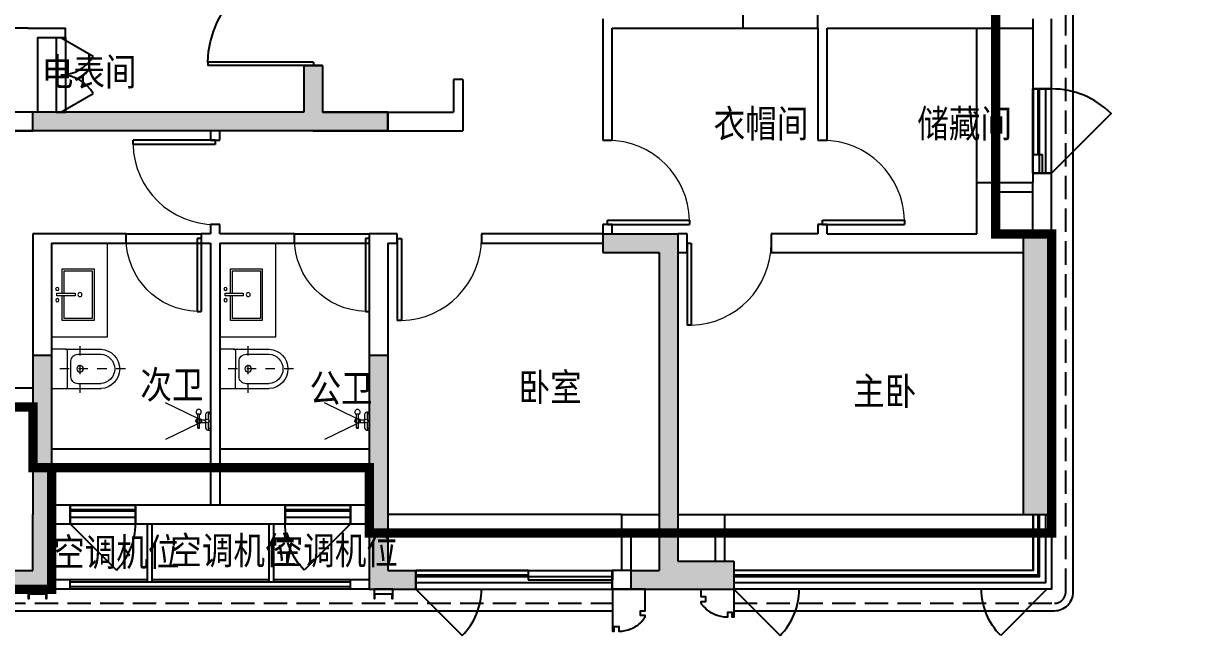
# Model space of a CAD drawing. Extents: x 512858 to 514372, y -232486 to -231710.
# Drawn here: x 513203.12 to 513215.67, y -232148.57 to -232142.03 of the extents above; entities that cross this region are included whole.
import ezdxf

# ---------------------------------------------------------------- set-up
doc = ezdxf.new("R2010")
doc.units = 0
doc.header["$LTSCALE"] = 1000
for name, pattern in [('__DASH', [0.35, 0.25, -0.1]), ('B1+B2户型(2#185报审版）$0$__DASH', [0.35, 0.25, -0.1]), ('B1+B2户型(2#185报审版）$0$DASH', [0.35, 0.25, -0.1]), ('DASH', [0.35, 0.25, -0.1])]:
    doc.linetypes.add(name, pattern=pattern)
doc.layers.get('0').update_dxf_attribs({"color": 252})
for name, color, linetype in [('0-铝板', 253, 'Continuous'), ('2#HXT-标准层$0$A-DOOR', 253, 'Continuous'), ('2#HXT-标准层$0$A-FIRE-DOOR', 253, 'Continuous'), ('2#HXT-标准层$0$A-PATT-COLU', 253, 'Continuous'), ('2#HXT-标准层$0$A-STR-CONC-B', 253, 'Continuous'), ('2#HXT-标准层$0$A-WALL-S', 253, 'Continuous'), ('6#-造型-1F（实施版）金属型材-METAL-S', 253, 'Continuous'), ('A-ANNO-100-TXT', 252, 'Continuous'), ('A-METAL-E', 253, 'Continuous'), ('A-WALL-S', 252, 'Continuous'), ('B1+B2户型(2#185报审版）$0$A-DOOR', 253, 'Continuous'), ('B1+B2户型(2#185报审版）$0$A-FIRE-DOOR', 253, 'Continuous'), ('B1+B2户型(2#185报审版）$0$A-METAL-E', 253, 'Continuous'), ('B1+B2户型(2#185报审版）$0$A-PART-S', 253, 'Continuous'), ('B1+B2户型(2#185报审版）$0$A-PATT-COLU', 253, 'Continuous'), ('B1+B2户型(2#185报审版）$0$A-STR-CONC-B', 253, 'Continuous'), ('B1+B2户型(2#185报审版）$0$A-STR-CONC-E', 253, 'Continuous'), ('B1+B2户型(2#185报审版）$0$A-STR-CONC-H', 253, 'Continuous'), ('B1+B2户型(2#185报审版）$0$A-WALL-S', 253, 'Continuous'), ('B1+B2户型(2#185报审版）$0$A-WINDOW', 253, 'Continuous')]:
    doc.layers.add(name, color=color, linetype=linetype)
for name, color, linetype, lineweight in [('B1+B2户型(2#185报审版）$0$AE-FURN-MOVE', 253, 'Continuous', 20), ('面积-计容-住宅-0.5', 1, 'Continuous', 0), ('面积-计容-住宅-1', 1, 'Continuous', 0)]:
    doc.layers.add(name, color=color, linetype=linetype, lineweight=lineweight)
doc.styles.add('TYDG_02', font='TSSDENG.shx', dxfattribs={"width": 0.8, "bigfont": 'hztxt.shx'})

# ---------------------------------------------------------------- blocks, each defined once
blk = doc.blocks.new('1新175wz')
at = {"layer": 'A-ANNO-100-TXT', "style": 'TYDG_02'}
for s, p in [('电表间', (-143060, -1327519, 0)), ('衣帽间', (-135872, -1328073)), ('储藏间', (-133694, -1328073)), ('次卫', (-142006, -1330865, 0)), ('公卫', (-140196, -1330903, -1)), ('卧室', (-137960, -1330892)), ('主卧', (-134380, -1330934)), ('空调机位', (-142938, -1332655)), ('空调机位', (-141686, -1332638)), ('空调机位', (-140601, -1332638))]:
    blk.add_text(s, height=337.6, dxfattribs=at).set_placement(p)
blk = doc.blocks.new('1新622#HXT-标准层$0$$DorLib2D$00000231')
at = {"color": 0}
for p, q in [((-0.5, 0), (-0.25, 0.433)), ((0.5, 0), (0.25, 0.433))]:
    blk.add_line(p, q, dxfattribs=at)
for centre, start, end in [((-0.5, 0), 0, 60), ((0.5, 0), 120, 180)]:
    blk.add_arc(centre, 0.5, start, end, dxfattribs=at)
blk = doc.blocks.new('1新612#HXT-标准层$0$$DorLib2D$00000225')
at = {"color": 0}
for p, q in [((0.475, -0.0014), (0.475, 0.7521)), ((0.475, 0.7521), (0.5, 0.7521)), ((0.5, -0.0014), (0.5, 0.7521)), ((-0.5, 0), (-0.5, 0.252)), ((-0.475, 0.252), (-0.5, 0.252)), ((-0.475, 0), (-0.475, 0.252)), ((-0.475, 0), (-0.5, 0)), ((0.475, -0.0014), (0.5, -0.0014))]:
    blk.add_line(p, q, dxfattribs=at)
for centre, radius, start, end in [((0.5046, -0.0019), 0.7546, 92.24927, 179.72377), ((-0.5008, 0.0026), 0.2508, 359.78987, 84.09744)]:
    blk.add_arc(centre, radius, start, end, dxfattribs=at)
blk = doc.blocks.new('1新582#HXT-标准层')
at = {"layer": '2#HXT-标准层$0$A-PATT-COLU'}
for points in [[(-140257, -1003871), (-140257, -1004371), (-140157, -1004438), (-140057, -1004371), (-140057, -1003871)], [(-142807, -1004571), (-142807, -1004371), (-143157, -1004371), (-143157, -1004571)], [(-140157, -1004438), (-140257, -1004371), (-142807, -1004371), (-142807, -1004571), (-140157, -1004571)], [(-139357, -1004371), (-140057, -1004371), (-140157, -1004438), (-140157, -1004571), (-139357, -1004571)]]:
    blk.add_hatch(color=256, dxfattribs=at).paths.add_polyline_path(points)
at = {"layer": '2#HXT-标准层$0$A-DOOR'}
for p, q in [((-142907, -1003571), (-142907, -1004371)), ((-142807, -1003571), (-142807, -1004371))]:
    blk.add_line(p, q, dxfattribs=at)
at = {"layer": '2#HXT-标准层$0$A-STR-CONC-B'}
for p, q in [((-140257, -1003871), (-140257, -1004371)), ((-140057, -1003871), (-140257, -1003871)), ((-140057, -1003871), (-140057, -1004371)), ((-142807, -1004371), (-143157, -1004371)), ((-143157, -1004571), (-143157, -1004371)), ((-140257, -1004371), (-142807, -1004371)), ((-139357, -1004371), (-140057, -1004371)), ((-139357, -1004571), (-139357, -1004371)), ((-142807, -1004571), (-143157, -1004571)), ((-140157, -1004571), (-142807, -1004571)), ((-139357, -1004571), (-140157, -1004571))]:
    blk.add_line(p, q, dxfattribs=at)
at = {"layer": '2#HXT-标准层$0$A-WALL-S'}
for p, q in [((-143207, -1003471), (-143657, -1003471)), ((-143207, -1003471), (-142807, -1003471)), ((-142807, -1003571), (-142807, -1003471)), ((-143107, -1003571), (-143107, -1004371)), ((-143107, -1003571), (-142907, -1003571)), ((-142907, -1003571), (-142807, -1003571)), ((-140057, -1003871), (-140257, -1003871)), ((-143107, -1004371), (-143157, -1004371)), ((-142907, -1004371), (-142807, -1004371)), ((-145407, -1004571), (-143207, -1004571)), ((-143207, -1004571), (-143157, -1004571))]:
    blk.add_line(p, q, dxfattribs=at)
at = {"layer": '2#HXT-标准层$0$A-DOOR', "xscale": 800, "yscale": 800, "zscale": 100, "rotation": 269.9999999999853}
blk.add_blockref('1新622#HXT-标准层$0$$DorLib2D$00000231', (-142857, -1003971), dxfattribs=at)
at = {"layer": '2#HXT-标准层$0$A-FIRE-DOOR', "xscale": -1500, "yscale": 1500, "zscale": 200, "rotation": 90.00007304754749}
blk.add_blockref('1新612#HXT-标准层$0$$DorLib2D$00000225', (-140157, -1003121), dxfattribs=at)
blk = doc.blocks.new('1新100B1+B2户型(2#185报审版）$0$69865866586652f-nezb')
at = {"color": 250, "linetype": 'B1+B2户型(2#185报审版）$0$DASH', "ltscale": 0.2}
for p, q in [((296757, 367901), (296757, 367111)), ((296501, 367416), (297013, 367416))]:
    blk.add_line(p, q, dxfattribs=at)
for p, q in [((296546, 367259), (296546, 367641)), ((296968, 367259), (296968, 367641))]:
    blk.add_line(p, q)
at = {"color": 250}
blk.add_lwpolyline([(296599, 367641), (296599, 367393, 0.414214), (296674, 367318), (296839, 367318, 0.414214), (296914, 367393), (296914, 367641)], format="xyb", dxfattribs=at)
blk.add_lwpolyline([(296546, 367259, -0.414214), (296567, 367281), (296947, 367281, -0.414214), (296968, 367259), (296968, 367132, -0.414214), (296947, 367111), (296567, 367111, -0.414214), (296546, 367132)], format="xyb", close=True)
blk.add_circle((296757, 367416), 35.2, dxfattribs=at)
blk.add_arc((296757, 367629), 211, 3.0492, 176.9508)
blk.add_arc((296757, 367629), 158, 3.0492, 176.9508, dxfattribs=at)
blk = doc.blocks.new('1新99B1+B2户型(2#185报审版）$0$235345')
at = {"layer": 'B1+B2户型(2#185报审版）$0$AE-FURN-MOVE', "extrusion": (0.001411, -2.82684e-05, 0.999999)}
for points in [[(20, 289), (20, 550), (-320, 550), (-320, 0), (20, 0), (20, 261)], [(0, 289), (0, 530), (-300, 530), (-300, 20), (0, 20), (0, 261)]]:
    blk.add_lwpolyline(points, dxfattribs=at)
at = {"layer": 'B1+B2户型(2#185报审版）$0$AE-FURN-MOVE', "extrusion": (0.001411, -2.82684e-05, 0.999999), "elevation": -1}
blk.add_lwpolyline([(-116, 261), (78, 261), (78, 289), (-116, 289)], close=True, dxfattribs=at)
at = {"layer": 'B1+B2户型(2#185报审版）$0$AE-FURN-MOVE'}
for centre, radius in [((-169, 275), 21.4), ((74, 335), 17.1), ((73, 215), 17.1)]:
    blk.add_circle(centre, radius, dxfattribs=at)
blk = doc.blocks.new('1新103B1+B2户型(2#185报审版）$0$6986586658ff3d')
at = {"layer": 'B1+B2户型(2#185报审版）$0$AE-FURN-MOVE'}
for p, q in [((-101, 77), (-82, 77)), ((-101, -77), (-101, 77)), ((-82, -77), (-82, 77)), ((-66, 14), (-13, 14)), ((-14, 13), (-14, 77)), ((13, 14), (14, 14)), ((14, 96), (34, 96)), ((14, 13), (14, 96)), ((14, 77), (34, 77)), ((-101, -67), (-82, -67)), ((-101, -77), (-82, -77)), ((-66, -14), (-13, -14)), ((-14, -77), (-14, -13)), ((13, -14), (14, -14)), ((14, -96), (14, -13)), ((14, -77), (34, -77)), ((14, -96), (34, -96))]:
    blk.add_line(p, q, dxfattribs=at)
for points in [[(-101, 27), (-445, 194)], [(-99, -28), (-445, -197)]]:
    blk.add_lwpolyline(points, dxfattribs=at)
for centre, radius in [((-91, 0), 28.8), ((-91, 0), 24), ((0, 0), 19.2)]:
    blk.add_circle(centre, radius, dxfattribs=at)
for centre, radius, start, end in [((-91, 96), 28.8, 289.4712, 250.5288), ((10, 72), 24.4, 78.4801, 168.9001), ((10, -72), 24.4, 191.0999, 281.5199)]:
    blk.add_arc(centre, radius, start, end, dxfattribs=at)
blk = doc.blocks.new('1新95B1+B2户型(2#185报审版）$0$$DorLib2D$00000114')
at = {"color": 0}
blk.add_line((0.5, 0), (-0.207, 0.707), dxfattribs=at)
blk.add_arc((0.5, 0), 1, 135, 180, dxfattribs=at)
blk = doc.blocks.new('1新98B1+B2户型(2#185报审版）$0$$WINLIB2D$00000001')
at = {"color": 0}
for points in [[(-0.5, 0.5), (-0.5, -0.5)], [(-0.5, 0.5), (0.5, 0.5)], [(0.5, -0.5), (0.5, 0.5)], [(0.5, 0.1667), (-0.5, 0.1667)], [(0.5, -0.1667), (-0.5, -0.1667)], [(-0.5, -0.5), (0.5, -0.5)]]:
    blk.add_lwpolyline(points, dxfattribs=at)
blk = doc.blocks.new('1新94B1+B2户型(2#185报审版）$0$$DorLib2D$00000001')
for p, q in [((0.45, 0.975), (0.5, 0.975)), ((0.45, 0), (0.45, 0.975)), ((0.5, 0), (0.5, 0.975)), ((0.5, 0), (0.45, 0))]:
    blk.add_line(p, q)
at = {"lineweight": 13}
blk.add_arc((0.475, 0), 0.975, 91.4693, 180, dxfattribs=at)
blk = doc.blocks.new('1新97B1+B2户型(2#185报审版）$0$$DorLib2D$00000225')
at = {"color": 0}
for p, q in [((0.475, -0.0014), (0.475, 0.7521)), ((0.475, 0.7521), (0.5, 0.7521)), ((0.5, -0.0014), (0.5, 0.7521)), ((-0.5, 0), (-0.5, 0.252)), ((-0.475, 0.252), (-0.5, 0.252)), ((-0.475, 0), (-0.475, 0.252)), ((-0.475, 0), (-0.5, 0)), ((0.475, -0.0014), (0.5, -0.0014))]:
    blk.add_line(p, q, dxfattribs=at)
for centre, radius, start, end in [((0.5046, -0.0019), 0.7546, 92.24927, 179.72377), ((-0.5008, 0.0026), 0.2508, 359.78987, 84.09744)]:
    blk.add_arc(centre, radius, start, end, dxfattribs=at)
blk = doc.blocks.new('1新92B1+B2户型(2#185报审版）')
at = {"layer": 'B1+B2户型(2#185报审版）$0$A-PATT-COLU'}
for points in [[(-140257, -1003871), (-140257, -1004371), (-140157, -1004438), (-140057, -1004371), (-140057, -1003871)], [(-141257, -1004571), (-141257, -1004371), (-143157, -1004371), (-143157, -1004571)], [(-140157, -1004438), (-140257, -1004371), (-141257, -1004371), (-141257, -1004571), (-140157, -1004571)], [(-140157, -1004438), (-140157, -1004571), (-139357, -1004571), (-139357, -1004371), (-140057, -1004371)], [(-137057, -1005871), (-136957, -1005871), (-136957, -1005671), (-137057, -1005671)], [(-136957, -1005671), (-136957, -1005871), (-136457, -1005871), (-136257, -1005671)], [(-136257, -1005671), (-136457, -1005871), (-136457, -1008771), (-136257, -1008771)], [(-132257, -1008671), (-132257, -1005671), (-132557, -1005671), (-132557, -1008671)], [(-143157, -1006971), (-143157, -1007421), (-142957, -1007421), (-142957, -1006971)], [(-139557, -1006971), (-139557, -1008671), (-139357, -1008671), (-139357, -1006971)], [(-142957, -1007421), (-143157, -1007421), (-143157, -1008671), (-142957, -1008671)], [(-143157, -1009271), (-142957, -1009471), (-142957, -1008671), (-143157, -1008671)], [(-139357, -1008671), (-139557, -1008671), (-139557, -1009471), (-139357, -1009271)], [(-136257, -1008771), (-136457, -1008771), (-136457, -1009271), (-136357, -1009304), (-136257, -1009171)], [(-136357, -1009304), (-136357, -1009471), (-135857, -1009471), (-135857, -1009171), (-136257, -1009171)], [(-135857, -1009171), (-135857, -1009471), (-135657, -1009471), (-135657, -1009171)], [(-143457, -1009471), (-142957, -1009471), (-143157, -1009271), (-143457, -1009271)], [(-139357, -1009271), (-139557, -1009471), (-139057, -1009471), (-139057, -1009271)], [(-136757, -1009471), (-136357, -1009471), (-136357, -1009304), (-136457, -1009271), (-136757, -1009271)]]:
    blk.add_hatch(color=256, dxfattribs=at).paths.add_polyline_path(points)
at = {"layer": 'B1+B2户型(2#185报审版）$0$A-DOOR'}
for p, q in [((-135557, -1003471), (-134757, -1003471)), ((-142157, -1005671, 1), (-141357, -1005671, 1)), ((-140357, -1005671, 1), (-139557, -1005671, 1)), ((-142157, -1005771, 1), (-141357, -1005771, 1)), ((-140357, -1005771, 1), (-139557, -1005771, 1))]:
    blk.add_line(p, q, dxfattribs=at)
at = {"layer": 'B1+B2户型(2#185报审版）$0$A-METAL-E'}
for points in [[(-141932, -1008771), (-141932, -1009396)], [(-141882, -1008771), (-141882, -1009396)], [(-140632, -1008771), (-140632, -1009396)], [(-140582, -1008771), (-140582, -1009396)], [(-139757, -1009396), (-142757, -1009396)], [(-139757, -1009446), (-142757, -1009446)]]:
    blk.add_lwpolyline(points, dxfattribs=at)
at = {"layer": 'B1+B2户型(2#185报审版）$0$A-PART-S'}
for p, q in [((-132457, -1003371), (-132457, -1004121)), ((-132257, -1004121), (-132257, -1003371)), ((-132457, -1004121), (-132257, -1004121)), ((-132257, -1005021), (-132457, -1005021)), ((-132457, -1005021), (-132457, -1005121)), ((-132457, -1005671), (-132457, -1005121)), ((-132257, -1005121), (-132257, -1005021)), ((-132257, -1005671), (-132257, -1005121)), ((-132457, -1005671), (-132257, -1005671)), ((-142757, -1008571), (-142957, -1008571)), ((-142757, -1008771), (-142757, -1008571)), ((-141257, -1008571), (-142057, -1008571)), ((-142057, -1008571), (-142057, -1008771)), ((-140457, -1008571), (-141257, -1008571)), ((-140457, -1008771), (-140457, -1008571)), ((-139557, -1008571), (-139757, -1008571)), ((-139757, -1008571), (-139757, -1008771)), ((-142957, -1008771), (-142757, -1008771)), ((-142057, -1008771), (-141257, -1008771)), ((-141257, -1008771), (-140457, -1008771)), ((-139757, -1008771), (-139557, -1008771)), ((-142757, -1009371), (-142957, -1009371)), ((-142757, -1009471), (-142757, -1009371)), ((-139557, -1009371), (-139757, -1009371)), ((-139757, -1009471), (-139757, -1009371)), ((-139057, -1009471), (-139057, -1009271)), ((-136757, -1009271), (-136957, -1009271)), ((-136957, -1009271), (-136957, -1009471)), ((-142757, -1009471), (-142957, -1009471)), ((-139557, -1009471), (-139757, -1009471)), ((-136957, -1009471), (-136757, -1009471))]:
    blk.add_line(p, q, dxfattribs=at)
at = {"layer": 'B1+B2户型(2#185报审版）$0$A-STR-CONC-B'}
for p, q in [((-140257, -1003871), (-140257, -1004371)), ((-140057, -1003871), (-140257, -1003871)), ((-140057, -1003871), (-140057, -1004371)), ((-141257, -1004371), (-143157, -1004371)), ((-143157, -1004571), (-143157, -1004371)), ((-140257, -1004371), (-141257, -1004371)), ((-140057, -1004371), (-139357, -1004371)), ((-139357, -1004371), (-139357, -1004571)), ((-141257, -1004571), (-143157, -1004571)), ((-140157, -1004571), (-141257, -1004571)), ((-140157, -1004571), (-139357, -1004571)), ((-137057, -1005671), (-136957, -1005671)), ((-137057, -1005671), (-137057, -1005871)), ((-136957, -1005671), (-136257, -1005671)), ((-136257, -1005671), (-136257, -1008771)), ((-132557, -1008671), (-132557, -1005671)), ((-132557, -1005671), (-132257, -1005671)), ((-132257, -1008671), (-132257, -1005671)), ((-137057, -1005871), (-136957, -1005871)), ((-136957, -1005871), (-136457, -1005871)), ((-136457, -1005871), (-136457, -1008771)), ((-143157, -1006971), (-143157, -1007421)), ((-142957, -1006971), (-143157, -1006971)), ((-142957, -1006971), (-142957, -1007421)), ((-139557, -1006971), (-139557, -1008671)), ((-139357, -1006971), (-139557, -1006971)), ((-139357, -1006971), (-139357, -1008671)), ((-143157, -1007421), (-143157, -1008671)), ((-142957, -1007421), (-142957, -1008671)), ((-143157, -1009271), (-143157, -1008671)), ((-142957, -1009471), (-142957, -1008671)), ((-139557, -1008671), (-139557, -1009471)), ((-139357, -1008671), (-139357, -1009271)), ((-132557, -1008671), (-132257, -1008671)), ((-136457, -1008771), (-136457, -1009271)), ((-136257, -1008771), (-136257, -1009171)), ((-136257, -1009171), (-135857, -1009171)), ((-135857, -1009171), (-135657, -1009171)), ((-135657, -1009171), (-135657, -1009471)), ((-143457, -1009271), (-143157, -1009271)), ((-139357, -1009271), (-139057, -1009271)), ((-139057, -1009271), (-139057, -1009471)), ((-136757, -1009271), (-136457, -1009271)), ((-136757, -1009271), (-136757, -1009471)), ((-143457, -1009471), (-142957, -1009471)), ((-139557, -1009471), (-139057, -1009471)), ((-136757, -1009471), (-136357, -1009471)), ((-136357, -1009471), (-135857, -1009471)), ((-135857, -1009471), (-135657, -1009471))]:
    blk.add_line(p, q, dxfattribs=at)
at = {"layer": 'B1+B2户型(2#185报审版）$0$A-STR-CONC-E'}
blk.add_line((-135757, -1008671), (-132457, -1008671), dxfattribs=at)
for points in [[(-133057, -1005121), (-133057, -1003471)], [(-142957, -1007971), (-141257, -1007971)], [(-141157, -1007971), (-139557, -1007971)], [(-136857, -1008671), (-139357, -1008671)], [(-141932, -1009371), (-142757, -1009371)], [(-140657, -1009371), (-141882, -1009371)], [(-140632, -1009371), (-140657, -1009371)], [(-139757, -1009371), (-140582, -1009371)], [(-139757, -1009471), (-142757, -1009471)]]:
    blk.add_lwpolyline(points, dxfattribs=at)
at = {"layer": 'B1+B2户型(2#185报审版）$0$A-STR-CONC-H', "linetype": 'B1+B2户型(2#185报审版）$0$DASH'}
blk.add_line((-135757, -1008871), (-132457, -1008871), dxfattribs=at)
for points in [[(-132857, -1005121), (-132857, -1003471)], [(-142957, -1008171), (-141257, -1008171)], [(-141157, -1008171), (-139557, -1008171)], [(-136857, -1008871), (-139357, -1008871)]]:
    blk.add_lwpolyline(points, dxfattribs=at)
at = {"layer": 'B1+B2户型(2#185报审版）$0$A-WALL-S'}
for p, q in [((-137057, -1003371), (-137057, -1004671)), ((-135557, -1003471), (-135557, -1003271)), ((-134757, -1003471), (-134757, -1003271)), ((-136957, -1003471), (-135557, -1003471)), ((-136957, -1004671), (-136957, -1003471)), ((-134757, -1003471), (-134757, -1004671)), ((-134657, -1004671), (-134657, -1003471)), ((-134657, -1003471), (-132457, -1003471)), ((-140257, -1003871), (-140057, -1003871)), ((-138657, -1004021), (-138657, -1004371)), ((-138557, -1004021), (-138657, -1004021)), ((-138557, -1004021), (-138557, -1004571)), ((-143157, -1004371), (-146257, -1004371)), ((-139357, -1004371), (-138657, -1004371)), ((-143157, -1004571), (-146257, -1004571)), ((-141257, -1004571), (-141257, -1004671)), ((-141157, -1004671), (-141157, -1004571)), ((-139357, -1004571), (-138557, -1004571)), ((-141257, -1004671), (-141157, -1004671)), ((-137057, -1004671), (-136957, -1004671)), ((-134757, -1004671), (-134657, -1004671)), ((-133057, -1005671), (-133057, -1005121)), ((-133057, -1005121), (-132457, -1005121)), ((-132857, -1005671), (-132857, -1005221)), ((-132857, -1005221), (-132457, -1005221)), ((-141157, -1005571), (-141257, -1005571)), ((-141257, -1005571), (-141257, -1005671)), ((-141157, -1005671), (-141157, -1005571)), ((-136957, -1005571), (-137057, -1005571)), ((-137057, -1005571), (-137057, -1005671)), ((-136957, -1005671), (-136957, -1005571)), ((-134657, -1005571), (-134757, -1005571)), ((-134757, -1005571), (-134757, -1005671)), ((-134657, -1005671), (-134657, -1005571)), ((-142157, -1005671), (-143157, -1005671)), ((-143157, -1005671), (-143157, -1006971)), ((-142157, -1005771), (-142157, -1005671)), ((-141257, -1005671), (-141357, -1005671)), ((-141357, -1005671), (-141357, -1005771)), ((-140357, -1005671), (-141157, -1005671)), ((-140357, -1005771), (-140357, -1005671)), ((-139457, -1005671), (-139557, -1005671)), ((-139557, -1005671), (-139557, -1005771)), ((-139257, -1005671), (-139457, -1005671)), ((-139257, -1005771), (-139257, -1005671)), ((-137057, -1005671), (-138357, -1005671)), ((-138357, -1005671), (-138357, -1005771)), ((-136157, -1005671), (-136257, -1005671)), ((-136157, -1005871), (-136157, -1005671)), ((-134757, -1005671), (-135257, -1005671)), ((-135257, -1005671), (-135257, -1005871)), ((-134657, -1005671), (-133057, -1005671)), ((-132857, -1005671), (-132557, -1005671)), ((-142957, -1005771), (-142157, -1005771)), ((-142957, -1005771), (-142957, -1006971)), ((-141357, -1005771), (-141257, -1005771)), ((-141257, -1005771), (-141257, -1008571)), ((-141157, -1005771), (-141157, -1008571)), ((-141157, -1005771), (-140357, -1005771)), ((-139557, -1005771), (-139557, -1006971)), ((-139357, -1005771), (-139357, -1006971)), ((-139357, -1005771), (-139257, -1005771)), ((-138357, -1005771), (-137057, -1005771)), ((-136257, -1005871), (-136157, -1005871)), ((-135257, -1005871), (-134757, -1005871)), ((-134757, -1005871), (-132957, -1005871)), ((-132957, -1005871), (-132557, -1005871)), ((-143157, -1007321), (-143457, -1007321)), ((-143457, -1007521), (-143157, -1007521)), ((-136857, -1008671), (-136857, -1009271)), ((-136857, -1008671), (-136457, -1008671)), ((-136257, -1008671), (-135757, -1008671)), ((-135757, -1008671), (-135757, -1009171)), ((-136757, -1008871), (-136757, -1009271)), ((-136757, -1008871), (-136457, -1008871)), ((-136257, -1008871), (-135857, -1008871)), ((-135857, -1008871), (-135857, -1009171)), ((-136757, -1009271), (-136857, -1009271))]:
    blk.add_line(p, q, dxfattribs=at)
at = {"layer": 'B1+B2户型(2#185报审版）$0$A-WINDOW'}
for p, q in [((-132457, -1008671), (-132257, -1008671)), ((-135657, -1009271), (-135657, -1009471))]:
    blk.add_line(p, q, dxfattribs=at)
at = {"layer": 'B1+B2户型(2#185报审版）$0$A-WINDOW', "extrusion": (0, 0, -1)}
blk.add_lwpolyline([(132257, -1005021), (131621, -1004385, -0.198912), (132257, -1004121)], format="xyb", dxfattribs=at)
at = {"layer": 'B1+B2户型(2#185报审版）$0$A-WINDOW'}
for points in [[(-132457, -1008671), (-132457, -1009271), (-135657, -1009271)], [(-132324, -1008671), (-132324, -1009404), (-135657, -1009404)], [(-132390, -1008671), (-132390, -1009338), (-135657, -1009338)], [(-132257, -1008671), (-132257, -1009471), (-135657, -1009471)]]:
    blk.add_lwpolyline(points, dxfattribs=at)
at = {"layer": 'B1+B2户型(2#185报审版）$0$AE-FURN-MOVE'}
for points in [[(-142357, -1005771), (-142957, -1005771), (-142957, -1006771), (-142357, -1006771)], [(-140557, -1005771), (-141157, -1005771), (-141157, -1006771), (-140557, -1006771)]]:
    blk.add_lwpolyline(points, close=True, dxfattribs=at)
at = {"xscale": -1, "rotation": 359.9979281875026}
for p in [(-142821, -1006596, 0), (-141021, -1006596, 0)]:
    blk.add_blockref('1新99B1+B2户型(2#185报审版）$0$235345', p, dxfattribs=at)
at = {"layer": 'B1+B2户型(2#185报审版）$0$A-DOOR', "xscale": -900, "yscale": -900, "zscale": 100}
for p, rotation in [((-141207, -1005121), 269.9999999997128), ((-137007, -1005121), 90), ((-134707, -1005121), 90)]:
    blk.add_blockref('1新94B1+B2户型(2#185报审版）$0$$DorLib2D$00000001', p, dxfattribs=dict(at, rotation=rotation))
at = {"layer": 'B1+B2户型(2#185报审版）$0$A-DOOR'}
for p, xscale, yscale, zscale in [((-141757, -1005721), 800, -800, 100), ((-139957, -1005721), 800, -800, 100), ((-138807, -1005721), -900, -900, 100), ((-135707, -1005771), -900, -900, 200)]:
    blk.add_blockref('1新94B1+B2户型(2#185报审版）$0$$DorLib2D$00000001', p, dxfattribs=dict(at, xscale=xscale, yscale=yscale, zscale=zscale))
at = {"layer": 'B1+B2户型(2#185报审版）$0$A-FIRE-DOOR', "xscale": 1500, "yscale": -1500, "zscale": 200, "rotation": 270.0000000002746}
blk.add_blockref('1新97B1+B2户型(2#185报审版）$0$$DorLib2D$00000225', (-140157, -1003121), dxfattribs=at)
at = {"layer": 'B1+B2户型(2#185报审版）$0$A-WINDOW', "xscale": 900, "yscale": 200, "zscale": 200, "rotation": 90}
blk.add_blockref('1新98B1+B2户型(2#185报审版）$0$$WINLIB2D$00000001', (-132357, -1004571), dxfattribs=at)
at = {"layer": 'B1+B2户型(2#185报审版）$0$A-WINDOW', "yscale": 200, "zscale": 200}
for p, xscale in [((-142407, -1008671), 700), ((-140107, -1008671), 700), ((-138007, -1009371), 2100)]:
    blk.add_blockref('1新98B1+B2户型(2#185报审版）$0$$WINLIB2D$00000001', p, dxfattribs=dict(at, xscale=xscale))
at = {"layer": 'B1+B2户型(2#185报审版）$0$A-WINDOW', "linetype": 'B1+B2户型(2#185报审版）$0$__DASH', "yscale": 700, "zscale": -700, "rotation": 180}
for p, xscale in [((-142407, -1008771), 700), ((-140107, -1008771), -700), ((-138707, -1009471), 700), ((-135307, -1009471), 700), ((-132657, -1009471), -700)]:
    blk.add_blockref('1新95B1+B2户型(2#185报审版）$0$$DorLib2D$00000114', p, dxfattribs=dict(at, xscale=xscale))
at = {"layer": 'B1+B2户型(2#185报审版）$0$AE-FURN-MOVE', "xscale": -0.9999999999999893, "rotation": 269.9979237445423}
for p in [(-510078, -1303859), (-508278, -1303859)]:
    blk.add_blockref('1新100B1+B2户型(2#185报审版）$0$69865866586652f-nezb', p, dxfattribs=at)
at = {"layer": 'B1+B2户型(2#185报审版）$0$AE-FURN-MOVE', "extrusion": (2.82798e-05, 4.50757e-07, 1)}
for p in [(-141291, -1007673, -4), (-139591, -1007673, -4)]:
    blk.add_blockref('1新103B1+B2户型(2#185报审版）$0$6986586658ff3d', p, dxfattribs=at)
blk = doc.blocks.new('1新173qjoijgwjirwj')
at = {"layer": '6#-造型-1F（实施版）金属型材-METAL-S', "color": 61, "linetype": '__DASH'}
for points in [[(1756590, -399579), (1757840, -399579), (1757840, -406959, 0.414214), (1757960, -407079), (1781290, -407079)], [(1782590, -407079), (1786020, -407079, 0.414214), (1786140, -406959), (1786140, -399579), (1787490, -399579)]]:
    blk.add_lwpolyline(points, format="xyb", dxfattribs=at)
at = {"layer": '6#-造型-1F（实施版）金属型材-METAL-S'}
for points in [[(1756590, -399659), (1757760, -399659), (1757760, -406959, 0.414214), (1757960, -407159), (1781290, -407159)], [(1782590, -407159), (1786020, -407159, 0.414214), (1786220, -406959), (1786220, -399659), (1787490, -399659)]]:
    blk.add_lwpolyline(points, format="xyb", dxfattribs=at)
at = {"layer": '6#-造型-1F（实施版）金属型材-METAL-S', "color": 61}
blk.add_lwpolyline([(1781640, -407229), (1781640, -407209), (1781590, -407209), (1781590, -407159), (1781640, -407159), (1781640, -406929), (1781290, -406929), (1781290, -407379), (1781310, -407379), (1781310, -407329), (1781360, -407329), (1781360, -407379, 0.097374), (1781489, -407353, 0.097374), (1781598, -407280, 0.024265), (1781620, -407256, 0.024265), (1781640, -407229), (1781640, -407209)], format="xyb", dxfattribs=at)
blk.add_lwpolyline([(1782240, -406929), (1782590, -406929), (1782590, -407229), (1782570, -407229), (1782570, -407179), (1782520, -407179), (1782520, -407229, -0.097374), (1782391, -407203, -0.097374), (1782282, -407130, -0.024265), (1782260, -407106, -0.024265), (1782240, -407079), (1782240, -407059), (1782290, -407059), (1782290, -407009), (1782240, -407009)], format="xyb", close=True, dxfattribs=at)
blk = doc.blocks.new('1新172jwqoiwjg')
at = {"layer": '6#-造型-1F（实施版）金属型材-METAL-S', "color": 130}
for points in [[(1775040, -406929), (1775040, -407029), (1775050, -407029), (1775050, -406979), (1775230, -406979), (1775230, -407029), (1775240, -407029), (1775240, -406929), (1775040, -406929)], [(1778740, -406929), (1778740, -407029), (1778750, -407029), (1778750, -406979), (1778930, -406979), (1778930, -407029), (1778940, -407029), (1778940, -406929), (1778740, -406929)]]:
    blk.add_lwpolyline(points, dxfattribs=at)
blk = doc.blocks.new('1新90A$C799B250F')
at = {"layer": '0-铝板', "color": 2}
for name in ['1新173qjoijgwjirwj', '1新172jwqoiwjg']:
    blk.add_blockref(name, (-1756590, 406829, 0), dxfattribs=at)
blk = doc.blocks.new('1新180背衬墙5F')
at = {"layer": 'A-METAL-E'}
for points in [[(29000, -3150), (29000, -3850)], [(29050, -3150), (29050, -3850)]]:
    blk.add_lwpolyline(points, dxfattribs=at)
at = {"layer": 'A-METAL-E', "elevation": 0}
for points in [[(19400, -7600), (18700, -7600)], [(19400, -7650), (18700, -7650)], [(21700, -7600), (21000, -7600)], [(21700, -7650), (21000, -7650)], [(29000, -7700), (29000, -8300), (25800, -8300)], [(29050, -7700), (29050, -8350), (25800, -8350)], [(23600, -8300), (22400, -8300)], [(23600, -8350), (22400, -8350)]]:
    blk.add_lwpolyline(points, dxfattribs=at)
at = {"layer": 'A-WALL-S'}
for p, q in [((29000, -4050), (29000, -3850)), ((29000, -3850), (29100, -3850)), ((29100, -4050), (29100, -3850)), ((29000, -4050), (29100, -4050)), ((23600, -8300), (24500, -8300)), ((23600, -8300), (23600, -8400)), ((23600, -8400), (24500, -8400)), ((24500, -8300), (24500, -8400))]:
    blk.add_line(p, q, dxfattribs=at)

msp = doc.modelspace()

# ---------------------------------------------------------------- linework, layer by layer
at = {"layer": '面积-计容-住宅-0.5', "linetype": 'DASH', "ltscale": 0.003, "const_width": 0.1}
msp.add_lwpolyline([(513196.818, -232146.777), (513197.018, -232146.777), (513197.018, -232146.127), (513203.218, -232146.127), (513203.218, -232146.777), (513203.418, -232146.777), (513203.418, -232148.077), (513196.818, -232148.077)], close=True, dxfattribs=at)
at = {"layer": '面积-计容-住宅-1', "const_width": 0.1}
msp.add_lwpolyline([(513196.618, -232134.177), (513203.618, -232134.177), (513203.618, -232134.777), (513206.118, -232134.777), (513206.118, -232134.177), (513207.818, -232134.177), (513207.818, -232135.977), (513215.618, -232135.977), (513215.618, -232139.777), (513213.518, -232139.777), (513213.518, -232144.277), (513214.118, -232144.277), (513214.118, -232147.477), (513206.818, -232147.477), (513206.818, -232146.777), (513203.218, -232146.777), (513203.218, -232146.127), (513197.018, -232146.127)], dxfattribs=at)

# ---------------------------------------------------------------- block references
at = {"xscale": 0.001, "yscale": 0.001, "zscale": 0.001}
for name, p in [('1新92B1+B2户型(2#185报审版）', (513346.374, -231138.606)), ('1新180背衬墙5F', (513184.918, -232139.577)), ('1新175wz', (513346.374, -230815.206)), ('1新582#HXT-标准层', (513346.374, -231138.606))]:
    msp.add_blockref(name, p, dxfattribs=at)
at = {"layer": 'A-METAL-E', "xscale": 0.001, "yscale": 0.001, "zscale": 0.001}
msp.add_blockref('1新90A$C799B250F', (513184.718, -232147.977), dxfattribs=at)

doc.saveas('drawing.dxf')
